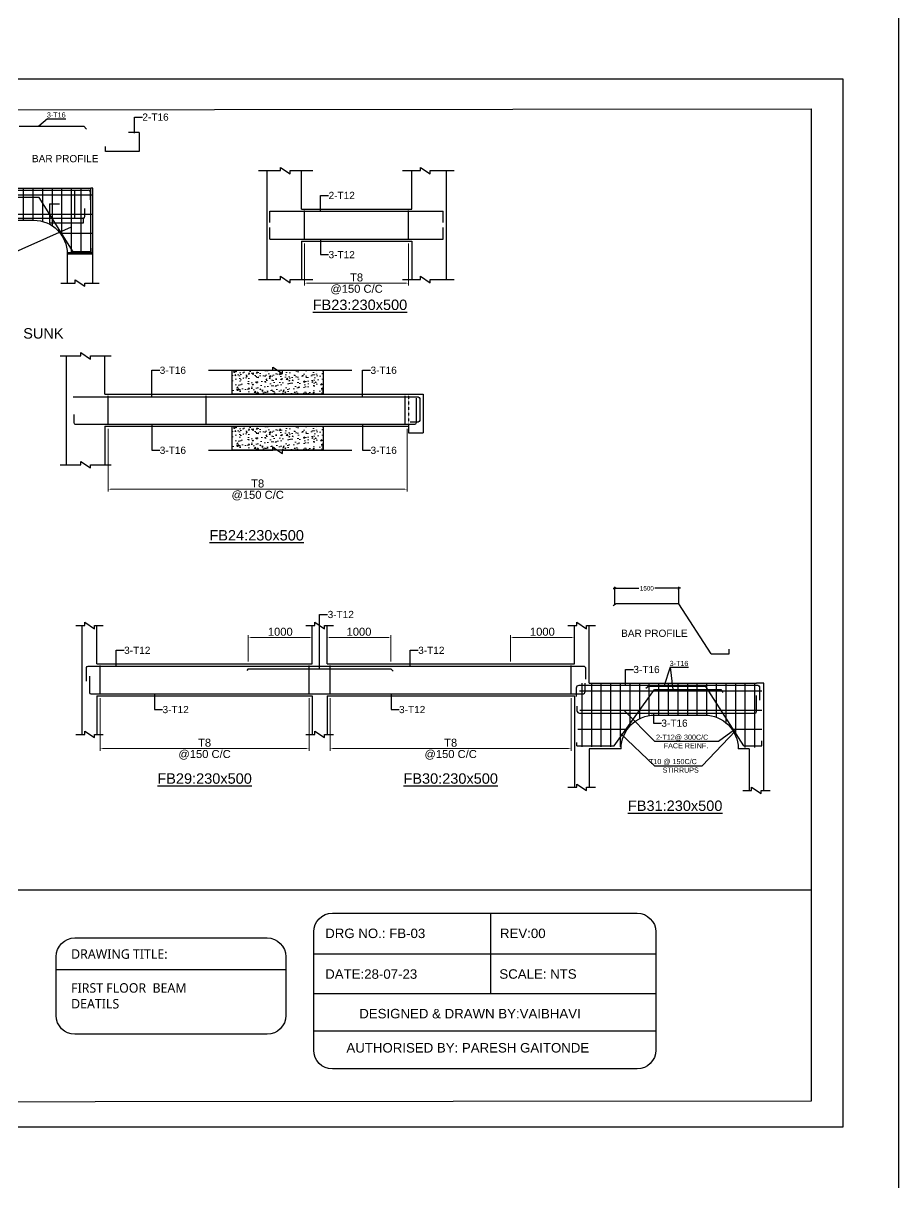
# Model space of a CAD drawing. Header units: millimetres. Extents: x 660818 to 959388, y -495289 to 50450.
# Drawn here: x 842462 to 869825, y -187597 to -151376 of the extents above; entities that cross this region are included whole.
import ezdxf
from ezdxf.enums import TextEntityAlignment as Align

# ---------------------------------------------------------------- set-up
doc = ezdxf.new("R2010")
doc.units = ezdxf.units.MM
doc.header["$LTSCALE"] = 0.01
doc.header["$MEASUREMENT"] = 0
doc.header["$PDMODE"] = 35
doc.linetypes.add('SCHidden', pattern=[0.375, 0.25, -0.125])
for name, color, linetype in [('Concrete Line', 2, 'Continuous'), ('Cut Line', 31, 'Continuous'), ('Dimension', 31, 'Continuous'), ('Labels', 4, 'Continuous'), ('Link', 225, 'Continuous'), ('Reinforcement', 130, 'Continuous'), ('Text', 7, 'Continuous')]:
    doc.layers.add(name, color=color, linetype=linetype)
for name, color, linetype, lineweight in [('E-Switch board', 71, 'Continuous', 20), ('Ele01', 7, 'Continuous', 20), ('elevation', 123, 'Continuous', 15), ('OPEN TERRACE', 5, 'Continuous', 30)]:
    doc.layers.add(name, color=color, linetype=linetype, lineweight=lineweight)
doc.styles.add('SC-SansSerif', font='SansSerif')
doc.styles.get("Standard").update_dxf_attribs({"font": 'arial.ttf'})
doc.dimstyles.new('masonry dim', dxfattribs={"dimtxt": 140, "dimasz": 80, "dimexe": 50, "dimexo": 0, "dimgap": 50, "dimtad": 0, "dimdec": 0, "dimrnd": 5, "dimzin": 0, "dimdsep": 46, "dimtxsty": 'Standard', "dimblk": 'ARCHTICK', "dimcen": 0.09, "dimdle": 50, "dimadec": 0, "dimazin": 0, "dimtfac": 1, "dimtdec": 0, "dimtmove": 0, "dimatfit": 3, "dimfxl": 1, "dimtolj": 1, "dimtzin": 0, "dimarcsym": 0})
doc.dimstyles.new('SCBBSDimStyl', dxfattribs={"dimtxt": 250, "dimasz": 100, "dimexe": 75, "dimexo": 75, "dimgap": 50, "dimtad": 1, "dimtoh": 1, "dimdec": 0, "dimzin": 0, "dimdsep": 46, "dimtxsty": 'SC-SansSerif', "dimcen": 0.045, "dimclrd": 8, "dimclre": 8, "dimclrt": 31, "dimadec": 0, "dimazin": 0, "dimtfac": 1, "dimtdec": 0, "dimtix": 1, "dimtofl": 0, "dimtmove": 0, "dimatfit": 3, "dimfxl": 1, "dimtolj": 1, "dimtzin": 0, "dimlwd": 0, "dimlwe": 0, "dimarcsym": 0})
doc.dimstyles.get("Standard").update_dxf_attribs({"dimtxt": 200, "dimasz": 0.18, "dimexe": 0.18, "dimexo": 0.0625, "dimgap": 0.09, "dimtad": 0, "dimtih": 1, "dimtoh": 1, "dimdec": 1, "dimzin": 0, "dimdsep": 46, "dimtxsty": 'Standard', "dimcen": 0.09, "dimadec": 0, "dimazin": 0, "dimtfac": 1, "dimtdec": 1, "dimtofl": 0, "dimtmove": 0, "dimatfit": 3, "dimfxl": 1, "dimtolj": 1, "dimtzin": 0, "dimarcsym": 0})

# ---------------------------------------------------------------- blocks, each defined once
blk = doc.blocks.new('*D2036')
at = {"layer": 'Defpoints', "color": 0, "transparency": 16777216}
for p in [(845113, -163967), (854466, -163967), (854466, -165932)]:
    blk.add_point(p, dxfattribs=at)
at = {"layer": 'Dimension', "color": 8, "lineweight": 0, "transparency": 16777216}
for p, q in [((845113, -164042), (845113, -166007)), ((854466, -164042), (854466, -166007)), ((845213, -165932), (854366, -165932))]:
    blk.add_line(p, q, dxfattribs=at)
at = {"layer": 'Dimension', "color": 8, "transparency": 16777216}
for points in [[(845213, -165915), (845213, -165948), (845113, -165932)], [(854366, -165915), (854366, -165948), (854466, -165932)]]:
    blk.add_solid(points, dxfattribs=at)
at = {"layer": 'Dimension', "color": 31, "transparency": 16777216, "char_height": 250, "style": 'SC-SansSerif'}
for s, insert, attachment_point in [('\\A1;T8', (849790, -165882), 8), ('\\A1;@150 C/C', (849790, -165982), 2)]:
    blk.add_mtext(s, dxfattribs=dict(at, insert=insert, attachment_point=attachment_point))
blk = doc.blocks.new('*D2043')
at = {"layer": 'Defpoints', "color": 0, "transparency": 16777216}
for p in [(851255, -158181), (854505, -158181), (854505, -159496)]:
    blk.add_point(p, dxfattribs=at)
at = {"layer": 'Dimension', "color": 8, "lineweight": 0, "transparency": 16777216}
for p, q in [((851255, -158256), (851255, -159571)), ((854505, -158256), (854505, -159571)), ((851355, -159496), (854405, -159496))]:
    blk.add_line(p, q, dxfattribs=at)
at = {"layer": 'Dimension', "color": 8, "transparency": 16777216}
for points in [[(851355, -159479), (851355, -159512), (851255, -159496)], [(854405, -159479), (854405, -159512), (854505, -159496)]]:
    blk.add_solid(points, dxfattribs=at)
at = {"layer": 'Dimension', "color": 31, "transparency": 16777216, "char_height": 250, "style": 'SC-SansSerif'}
for s, insert, attachment_point in [('\\A1;T8', (852880, -159446), 8), ('\\A1;@150 C/C', (852880, -159546), 2)]:
    blk.add_mtext(s, dxfattribs=dict(at, insert=insert, attachment_point=attachment_point))
blk = doc.blocks.new('*D2026')
at = {"layer": 'Defpoints', "color": 0, "transparency": 16777216}
for p in [(844866, -172389), (851396, -172389), (851396, -174029)]:
    blk.add_point(p, dxfattribs=at)
at = {"layer": 'Dimension', "color": 8, "lineweight": 0, "transparency": 16777216}
for p, q in [((844866, -172464), (844866, -174104)), ((851396, -172464), (851396, -174104)), ((844966, -174029), (851296, -174029))]:
    blk.add_line(p, q, dxfattribs=at)
at = {"layer": 'Dimension', "color": 8, "transparency": 16777216}
for points in [[(844966, -174013), (844966, -174046), (844866, -174029)], [(851296, -174013), (851296, -174046), (851396, -174029)]]:
    blk.add_solid(points, dxfattribs=at)
at = {"layer": 'Dimension', "color": 31, "transparency": 16777216, "char_height": 250, "style": 'SC-SansSerif'}
for s, insert, attachment_point in [('\\A1;T8', (848131, -173979), 8), ('\\A1;@150 C/C', (848131, -174079), 2)]:
    blk.add_mtext(s, dxfattribs=dict(at, insert=insert, attachment_point=attachment_point))
blk = doc.blocks.new('*D2027')
at = {"layer": 'Defpoints', "color": 0, "transparency": 16777216}
for p in [(852056, -172389), (859586, -172389), (859586, -174029)]:
    blk.add_point(p, dxfattribs=at)
at = {"layer": 'Dimension', "color": 8, "lineweight": 0, "transparency": 16777216}
for p, q in [((852056, -172464), (852056, -174104)), ((859586, -172464), (859586, -174104)), ((852156, -174029), (859486, -174029))]:
    blk.add_line(p, q, dxfattribs=at)
at = {"layer": 'Dimension', "color": 8, "transparency": 16777216}
for points in [[(852156, -174013), (852156, -174046), (852056, -174029)], [(859486, -174013), (859486, -174046), (859586, -174029)]]:
    blk.add_solid(points, dxfattribs=at)
at = {"layer": 'Dimension', "color": 31, "transparency": 16777216, "char_height": 250, "style": 'SC-SansSerif'}
for s, insert, attachment_point in [('\\A1;T8', (855821, -173979), 8), ('\\A1;@150 C/C', (855821, -174079), 2)]:
    blk.add_mtext(s, dxfattribs=dict(at, insert=insert, attachment_point=attachment_point))
blk = doc.blocks.new('*D2028')
at = {"layer": 'Defpoints', "color": 0, "transparency": 16777216}
for p in [(851496, -170564), (849496, -171389), (851496, -171389)]:
    blk.add_point(p, dxfattribs=at)
at = {"layer": 'Dimension', "color": 8, "lineweight": 0, "transparency": 16777216}
for p, q in [((849496, -171314), (849496, -170489)), ((849596, -170564), (851396, -170564)), ((851496, -171314), (851496, -170489))]:
    blk.add_line(p, q, dxfattribs=at)
at = {"layer": 'Dimension', "color": 8, "transparency": 16777216}
for points in [[(849596, -170548), (849596, -170581), (849496, -170564)], [(851396, -170548), (851396, -170581), (851496, -170564)]]:
    blk.add_solid(points, dxfattribs=at)
at = {"layer": 'Dimension', "color": 31, "transparency": 16777216, "insert": (850496, -170386), "char_height": 250, "attachment_point": 5, "style": 'SC-SansSerif'}
blk.add_mtext('\\A1;1000', dxfattribs=at)
blk = doc.blocks.new('*D2029')
at = {"layer": 'Defpoints', "color": 0, "transparency": 16777216}
for p in [(853956, -170564), (851956, -171389), (853956, -171389)]:
    blk.add_point(p, dxfattribs=at)
at = {"layer": 'Dimension', "color": 8, "lineweight": 0, "transparency": 16777216}
for p, q in [((851956, -171314), (851956, -170489)), ((852056, -170564), (853856, -170564)), ((853956, -171314), (853956, -170489))]:
    blk.add_line(p, q, dxfattribs=at)
at = {"layer": 'Dimension', "color": 8, "transparency": 16777216}
for points in [[(852056, -170548), (852056, -170581), (851956, -170564)], [(853856, -170548), (853856, -170581), (853956, -170564)]]:
    blk.add_solid(points, dxfattribs=at)
at = {"layer": 'Dimension', "color": 31, "transparency": 16777216, "insert": (852956, -170386), "char_height": 250, "attachment_point": 5, "style": 'SC-SansSerif'}
blk.add_mtext('\\A1;1000', dxfattribs=at)
blk = doc.blocks.new('*D2030')
at = {"layer": 'Defpoints', "color": 0, "transparency": 16777216}
for p in [(859686, -170564), (857686, -171389), (859686, -171389)]:
    blk.add_point(p, dxfattribs=at)
at = {"layer": 'Dimension', "color": 8, "lineweight": 0, "transparency": 16777216}
for p, q in [((857686, -171314), (857686, -170489)), ((857786, -170564), (859586, -170564)), ((859686, -171314), (859686, -170489))]:
    blk.add_line(p, q, dxfattribs=at)
at = {"layer": 'Dimension', "color": 8, "transparency": 16777216}
for points in [[(857786, -170548), (857786, -170581), (857686, -170564)], [(859586, -170548), (859586, -170581), (859686, -170564)]]:
    blk.add_solid(points, dxfattribs=at)
at = {"layer": 'Dimension', "color": 31, "transparency": 16777216, "insert": (858686, -170386), "char_height": 250, "attachment_point": 5, "style": 'SC-SansSerif'}
blk.add_mtext('\\A1;1000', dxfattribs=at)
blk = doc.blocks.new('_ArchTick')
at = {"color": 0, "linetype": 'ByBlock', "const_width": 0.15}
blk.add_lwpolyline([(-0.5, -0.5), (0.5, 0.5)], dxfattribs=at)
blk = doc.blocks.new('*D2048')
at = {"layer": 'Defpoints', "color": 0, "ltscale": 0.5, "transparency": 16777216}
for p in [(860949, -169028), (862953, -169509), (860949, -169544)]:
    blk.add_point(p, dxfattribs=at)
at = {"layer": 'Reinforcement', "color": 0, "lineweight": -2, "ltscale": 0.5, "transparency": 16777216}
for p, q in [((860899, -169028), (861699, -169028)), ((860949, -169544), (860949, -168978)), ((863003, -169028), (862203, -169028)), ((862953, -169509), (862953, -168978))]:
    blk.add_line(p, q, dxfattribs=at)
at = {"layer": 'Reinforcement', "color": 0, "lineweight": -2, "ltscale": 0.5, "transparency": 16777216, "xscale": 80, "yscale": 80, "zscale": 80, "rotation": 180}
blk.add_blockref('_ArchTick', (860949, -169028), dxfattribs=at)
at = {"layer": 'Reinforcement', "color": 0, "lineweight": -2, "ltscale": 0.5, "transparency": 16777216, "xscale": 80, "yscale": 80, "zscale": 80}
blk.add_blockref('_ArchTick', (862953, -169028), dxfattribs=at)
at = {"layer": 'Reinforcement', "color": 0, "ltscale": 0.5, "transparency": 16777216, "insert": (861951, -169028), "char_height": 140, "attachment_point": 5}
blk.add_mtext('\\A1;1500', dxfattribs=at)

msp = doc.modelspace()

# ---------------------------------------------------------------- hatches: boundary and pattern name
at = {"layer": 'elevation', "ltscale": 0.5}
h = msp.add_hatch(dxfattribs=at)
h.set_pattern_fill('AR-CONC', color=3, scale=50)
h.set_pattern_definition([(50, (-214814.53, 465382.95), (358.63009, -31.37607), [37.5, -412.5]), (355, (-214814.53, 465382.95), (-69.37567, 376.09607), [30, -330]), (100.451444, (-214784.64, 465380.33), (289.25442, 344.72), [31.8701, -350.57106]), (46.1842, (-214814.53, 465482.95), (533.62067, -82.75964), [56.25, -618.75]), (96.635635, (-214770.06, 465476.05), (467.33097, 487.0593), [47.80517, -525.85688]), (351.184164, (-214814.5, 465482.95), (467.33097, 487.0593), [45, -495]), (21, (-214764.53, 465457.95), (298.453526, -201.309445), [37.5, -412.5]), (326, (-214764.53, 465457.95), (121.65767, 362.57502), [30, -330]), (71.451445, (-214739.65, 465441.17), (420.11119, 161.26558), [31.8701, -350.57106]), (37.5, (-214814.53, 465382.95), (6.079928, 166.446927), [0, -326, 0, -335, 0, -331.25]), (7.5, (-214814.53, 465382.95), (131.53477, 197.205856), [0, -191, 0, -318.5, 0, -126.25]), (327.5, (-214926.03, 465382.95), (266.911218, -11.277436), [0, -125, 0, -390, 0, -517.5]), (317.5, (-214976.03, 465382.95), (291.593085, 50.05249), [0, -162.5, 0, -259, 0, -367.5])])
h.paths.add_polyline_path([(848996.247, -162217.631), (848996.247, -162966.608), (851836.732, -162966.608), (851836.732, -162217.631)])
h = msp.add_hatch(dxfattribs=at)
h.set_pattern_fill('AR-CONC', color=3, scale=50)
h.set_pattern_definition([(50, (-214814.53, 463633.97), (358.63009, -31.37607), [37.5, -412.5]), (355, (-214814.53, 463633.97), (-69.37567, 376.09607), [30, -330]), (100.451444, (-214784.64, 463631.36), (289.25442, 344.72), [31.8701, -350.57106]), (46.1842, (-214814.53, 463733.97), (533.62067, -82.75964), [56.25, -618.75]), (96.635635, (-214770.06, 463727.07), (467.33097, 487.0593), [47.80517, -525.85688]), (351.184164, (-214814.5, 463733.97), (467.33097, 487.0593), [45, -495]), (21, (-214764.53, 463708.97), (298.453526, -201.309445), [37.5, -412.5]), (326, (-214764.53, 463708.97), (121.65767, 362.57502), [30, -330]), (71.451445, (-214739.65, 463692.2), (420.11119, 161.26558), [31.8701, -350.57106]), (37.5, (-214814.53, 463633.97), (6.079928, 166.446927), [0, -326, 0, -335, 0, -331.25]), (7.5, (-214814.53, 463633.97), (131.53477, 197.205856), [0, -191, 0, -318.5, 0, -126.25]), (327.5, (-214926.03, 463633.97), (266.911218, -11.277436), [0, -125, 0, -390, 0, -517.5]), (317.5, (-214976.03, 463633.97), (291.593085, 50.05249), [0, -162.5, 0, -259, 0, -367.5])])
h.paths.add_polyline_path([(848996.247, -163966.608), (848996.247, -164715.585), (851836.732, -164715.585), (851836.732, -163966.608)])

# ---------------------------------------------------------------- linework, layer by layer
at = {"color": 151}
for p, q in [((857065.108, -179175.486), (857065.108, -181682.721)), ((851539.822, -180444.416), (862231.389, -180444.416)), ((843492.853, -180929.724), (850669.529, -180929.724)), ((851539.822, -181682.721), (862231.389, -181682.721)), ((851539.822, -182846.181), (862231.389, -182846.181))]:
    msp.add_line(p, q, dxfattribs=at)
for points in [[(852126.292, -179175.486), (861644.919, -179175.486, -0.414213562), (862231.389, -179761.956), (862231.389, -183452.094, -0.414213562), (861644.919, -184038.564), (852126.292, -184038.564, -0.414213562), (851539.822, -183452.094), (851539.822, -179761.956, -0.414213562)], [(844079.323, -179947.623), (850083.058, -179947.623, -0.414213562), (850669.529, -180534.093), (850669.529, -182370.189, -0.414213562), (850083.058, -182956.66), (844079.323, -182956.66, -0.414213562), (843492.853, -182370.189), (843492.853, -180534.093, -0.414213562)]]:
    msp.add_lwpolyline(points, format="xyb", close=True, dxfattribs=at)
at = {"layer": 'Concrete Line'}
for p, q in [((850091.205, -159380.779), (850091.205, -155980.779)), ((851155.276, -157180.779), (851155.276, -155980.779)), ((854604.876, -157180.779), (854604.876, -155980.779)), ((855695.022, -159380.779), (855695.022, -155980.779)), ((844639.404, -156529.148), (844579.404, -156529.148)), ((844639.404, -159494.148), (844639.404, -156529.148)), ((851155.276, -158180.779), (851155.276, -159380.779)), ((854604.876, -158180.779), (854604.876, -159380.779)), ((843812.912, -165166.608), (843812.912, -161766.608)), ((845012.912, -162966.608), (845012.912, -161766.608)), ((845012.912, -163966.608), (845012.912, -165166.608)), ((844306.444, -173589.497), (844306.444, -170189.497)), ((844766.444, -171389.497), (844766.444, -170189.497)), ((851496.444, -171389.497), (851496.444, -170189.497)), ((851956.444, -171389.497), (851956.444, -170189.497)), ((859686.444, -171389.497), (859686.444, -170189.497)), ((860146.444, -171989.497), (860146.444, -170189.497)), ((865606.444, -171989.497), (865376.444, -171989.497)), ((865606.444, -175341.778), (865606.444, -171989.497)), ((844766.444, -172389.497), (844766.444, -173589.497)), ((851496.444, -172389.497), (851496.444, -173589.497)), ((851956.444, -172389.497), (851956.444, -173589.497)), ((859686.444, -172389.497), (859686.444, -175241.952)), ((860146.444, -174039.497), (860146.444, -175241.952)), ((865146.444, -174039.497), (865146.444, -175341.778))]:
    msp.add_line(p, q, dxfattribs=at)
for points in [[(835439.404, -156529.148), (844579.404, -156529.148)], [(851155.276, -157180.779), (854604.876, -157180.779)], [(836489.404, -157529.148), (842789.404, -157529.148)], [(851155.276, -158180.779), (854604.876, -158180.779)], [(845012.912, -162966.608), (854502.912, -162966.608)], [(854502.912, -162966.608), (854962.912, -162966.608)], [(854962.912, -162966.608), (854962.912, -163966.608)], [(845012.912, -163966.608), (854502.912, -163966.608)], [(854502.912, -163966.608), (854502.912, -164166.608)], [(854962.912, -163966.608), (854962.912, -164166.608)], [(854502.912, -164166.608), (854962.912, -164166.608)], [(844766.444, -171389.497), (851496.444, -171389.497)], [(851956.444, -171389.497), (859686.444, -171389.497)], [(860146.444, -171989.497), (865376.444, -171989.497)], [(844766.444, -172389.497), (851496.444, -172389.497)], [(851956.444, -172389.497), (859686.444, -172389.497)]]:
    msp.add_lwpolyline(points, dxfattribs=at)
at = {"layer": 'Concrete Line', "color": 8, "linetype": 'SCHidden'}
msp.add_lwpolyline([(854502.912, -162966.608), (854502.912, -163966.608)], dxfattribs=at)
at = {"layer": 'Cut Line'}
for points in [[(849815.196, -155980.779), (850503.436, -155980.779), (850503.436, -155880.779), (850803.436, -156080.779), (850803.436, -155980.779), (851512.332, -155980.779)], [(854316.472, -155980.779), (854877.227, -155980.779), (854877.227, -155880.779), (855177.227, -156080.779), (855177.227, -155980.779), (855930.61, -155980.779)], [(849815.196, -159380.779), (850503.436, -159380.779), (850503.436, -159280.779), (850803.436, -159480.779), (850803.436, -159380.779), (851512.332, -159380.779)], [(854316.472, -159380.779), (854877.227, -159380.779), (854877.227, -159280.779), (855177.227, -159480.779), (855177.227, -159380.779), (855930.61, -159380.779)], [(843639.404, -159494.148), (844089.404, -159494.148), (844089.404, -159394.148), (844389.404, -159594.148), (844389.404, -159494.148), (844839.404, -159494.148)], [(843612.912, -161766.608), (844262.912, -161766.608), (844262.912, -161666.608), (844562.912, -161866.608), (844562.912, -161766.608), (845212.912, -161766.608)], [(848257.269, -162217.631), (850266.489, -162217.631), (850266.489, -162117.631), (850566.489, -162317.631), (850566.489, -162217.631), (852731.712, -162217.631)], [(848257.269, -164715.585), (850266.489, -164715.585), (850266.489, -164615.585), (850566.489, -164815.585), (850566.489, -164715.585), (852731.712, -164715.585)], [(843612.912, -165166.608), (844262.912, -165166.608), (844262.912, -165066.608), (844562.912, -165266.608), (844562.912, -165166.608), (845212.912, -165166.608)], [(844106.444, -170189.497), (844386.444, -170189.497), (844386.444, -170089.497), (844686.444, -170289.497), (844686.444, -170189.497), (844966.444, -170189.497)], [(851296.444, -170189.497), (851576.444, -170189.497), (851576.444, -170089.497), (851876.444, -170289.497), (851876.444, -170189.497), (852156.444, -170189.497)], [(859486.444, -170189.497), (859766.444, -170189.497), (859766.444, -170089.497), (860066.444, -170289.497), (860066.444, -170189.497), (860346.444, -170189.497)], [(844106.444, -173589.497), (844386.444, -173589.497), (844386.444, -173489.497), (844686.444, -173689.497), (844686.444, -173589.497), (844966.444, -173589.497)], [(851296.444, -173589.497), (851576.444, -173589.497), (851576.444, -173489.497), (851876.444, -173689.497), (851876.444, -173589.497), (852156.444, -173589.497)], [(859486.444, -175241.952), (859766.444, -175241.952), (859766.444, -175141.952), (860066.444, -175341.952), (860066.444, -175241.952), (860346.444, -175241.952)], [(864946.444, -175341.778), (865226.444, -175341.778), (865226.444, -175241.778), (865526.444, -175441.778), (865526.444, -175341.778), (865806.444, -175341.778)]]:
    msp.add_lwpolyline(points, dxfattribs=at)
at = {"layer": 'Dimension', "color": 8}
for q in [(862481.228, -172098.286), (862759.437, -172186.986), (863253.135, -171494.196)]:
    msp.add_line((862678.252, -171494.196), q, dxfattribs=at)
at = {"layer": 'E-Switch board', "ltscale": 0.1}
msp.add_line((869824.835, -74056.974), (869824.835, -223818.83), dxfattribs=at)
at = {"layer": 'Ele01', "lineweight": 25}
for p, q in [((844639.404, -159494.148), (844639.404, -157216.028)), ((843839.404, -158579.147), (843839.404, -159494.148)), ((861146.444, -174039.497), (860146.444, -174039.497)), ((861146.444, -174039.497), (860146.444, -174039.497)), ((865146.444, -174039.497), (864806.444, -174039.497))]:
    msp.add_line(p, q, dxfattribs=at)
msp.add_lwpolyline([(844639.404, -159494.148), (844639.404, -156729.148)], dxfattribs=at)
for points in [[(835439.404, -158579.148, -0.414213562), (836489.404, -157529.148), (842789.404, -157529.148, -0.414213562), (843839.404, -158579.148)], [(861146.444, -174039.497, -0.414213562), (862196.444, -172989.497), (863756.444, -172989.497, -0.414213562), (864806.444, -174039.497)]]:
    msp.add_lwpolyline(points, format="xyb", dxfattribs=at)
at = {"layer": 'Link'}
for p, q in [((844079.404, -157479.148), (844079.404, -156579.148)), ((851255.276, -158130.779), (851255.276, -157230.779)), ((854504.876, -158130.779), (854504.876, -157230.779)), ((845112.912, -163916.608), (845112.912, -163016.608)), ((848176.245, -163916.608), (848176.245, -163016.608)), ((854402.912, -163916.608), (854402.912, -163016.608)), ((844866.444, -172339.497), (844866.444, -171439.497)), ((851396.444, -172339.497), (851396.444, -171439.497)), ((852056.444, -172339.497), (852056.444, -171439.497)), ((859586.444, -172339.497), (859586.444, -171439.497))]:
    msp.add_line(p, q, dxfattribs=at)
at = {"layer": 'OPEN TERRACE', "ltscale": 0.5}
msp.add_lwpolyline([(869824.835, -74056.974), (704586.555, -74056.974), (704586.555, -223818.83), (869824.835, -223818.83)], close=True, dxfattribs=at)
at = {"layer": 'Reinforcement', "color": 1, "ltscale": 0.5}
for p, q in [((842335.806, -154592.383), (844352.757, -154592.383)), ((844352.757, -154592.383), (844441.739, -154685.539)), ((842963.04, -156824.126), (838100.665, -156824.126)), ((844028.73, -158522.022), (842963.04, -156824.126)), ((844580.154, -158522.022), (844028.73, -158522.022)), ((844580.154, -158399.368), (844580.154, -158522.022))]:
    msp.add_line(p, q, dxfattribs=at)
at = {"layer": 'Reinforcement', "color": 6, "ltscale": 0.5}
for p, q in [((843217.751, -154361.463), (842948.093, -154592.383)), ((843217.751, -154361.463), (843792.634, -154361.463)), ((834653.948, -156737.635), (844639.404, -156737.635)), ((834557.544, -157337.635), (844639.404, -157337.635)), ((843620.645, -157937.635), (844639.404, -157937.635)), ((843838.583, -158537.635), (844639.404, -158537.635)), ((860996.373, -169508.518), (860902.31, -169579.012)), ((862952.883, -169508.518), (860996.373, -169508.518)), ((863964.31, -171075.424), (862952.883, -169508.518)), ((864521.191, -171075.424), (864521.191, -170924.885)), ((863964.31, -171075.424), (864521.191, -171075.424)), ((860925.504, -173945.749), (862194.483, -172186.986)), ((862015.052, -172089.563), (861920.989, -172160.057)), ((863792.053, -172098.286), (862010.02, -172098.286)), ((862194.483, -172186.986), (864261.385, -172186.986)), ((864984.577, -173945.749), (863792.053, -172098.286)), ((864261.385, -172186.986), (864327.805, -172286.193)), ((862193.461, -173805.401), (861243.727, -172839.497)), ((863677.741, -174571.677), (864716.64, -173479.515)), ((864186.88, -173805.401), (864693.8, -173439.497)), ((859766.318, -173945.749), (859766.318, -173844.492)), ((862193.461, -174571.677), (861116.64, -173549.015)), ((862193.461, -173805.401), (863677.741, -173805.401)), ((863677.741, -173805.401), (864186.88, -173805.401)), ((865541.458, -173945.749), (865541.458, -173795.21)), ((859766.318, -173945.749), (860925.504, -173945.749)), ((864984.577, -173945.749), (865541.458, -173945.749)), ((862193.461, -174571.677), (863677.741, -174571.677))]:
    msp.add_line(p, q, dxfattribs=at)
at = {"layer": 'Reinforcement', "color": 2, "ltscale": 0.5}
for p, q in [((846087.444, -154794.03), (845756.967, -154794.03)), ((846087.444, -154794.03), (846087.444, -155388.808)), ((845031.044, -155388.808), (845031.044, -155231.152)), ((846087.444, -155388.808), (845031.044, -155388.808)), ((843288.877, -157013.174), (843288.877, -157607.952)), ((843288.877, -157013.174), (843596.654, -157013.174)), ((844345.277, -157607.952), (844345.277, -157450.295)), ((843288.877, -157607.952), (844345.277, -157607.952)), ((843839.404, -158579.148), (844639.404, -158579.148))]:
    msp.add_line(p, q, dxfattribs=at)
at = {"layer": 'Reinforcement'}
for p, q in [((834461.092, -156591.148), (844508.169, -156591.148)), ((844558.169, -156641.148), (844558.169, -156891.148)), ((844393.038, -157417.148), (844393.038, -157167.148)), ((834913.404, -157467.148), (844343.038, -157467.148))]:
    msp.add_line(p, q, dxfattribs=at)
at = {"layer": 'Reinforcement', "color": 3, "ltscale": 0.5}
for p, q in [((842473.695, -157529.148), (842473.695, -156551.822)), ((842773.695, -157529.148), (842773.695, -156551.822)), ((843073.695, -157568.366), (843073.695, -156551.822)), ((843373.695, -157706.735), (843373.695, -156551.822)), ((843673.695, -158012.994), (843673.695, -156551.822)), ((843973.695, -158566.205), (843973.695, -156551.822)), ((844273.695, -158566.205), (844273.695, -156551.822)), ((844573.695, -158566.205), (844573.695, -156551.822)), ((865542.267, -172239.497), (859844.821, -172239.497)), ((865542.267, -172839.497), (859860.047, -172839.497)), ((861334.76, -173439.497), (859790.122, -173439.497)), ((865542.267, -173439.497), (864618.128, -173439.497))]:
    msp.add_line(p, q, dxfattribs=at)
at = {"layer": 'Reinforcement', "ltscale": 0.5}
for p, q in [((850171.276, -157599.852), (850171.276, -157242.779)), ((855588.876, -157599.852), (855588.876, -157242.779)), ((850171.276, -158118.779), (850171.276, -157761.706)), ((855588.876, -158118.779), (855588.876, -157761.706)), ((849496.679, -171546.996), (849449.701, -171593.625)), ((859916.64, -171989.497), (859916.64, -173982.218)), ((860216.64, -171989.497), (860216.64, -173982.218)), ((860516.64, -171989.497), (860516.64, -173982.218)), ((860816.64, -171989.497), (860816.64, -173982.218)), ((861116.64, -171989.497), (861116.64, -173982.218)), ((861416.64, -171989.497), (861416.64, -173336.357)), ((861716.64, -171989.497), (861716.64, -173105.533)), ((862016.64, -171989.497), (862016.64, -173005.007)), ((862316.64, -171989.497), (862316.64, -172989.497)), ((862616.64, -171989.497), (862616.64, -172989.497)), ((862916.64, -171989.497), (862916.64, -172989.497)), ((863216.64, -171989.497), (863216.64, -172989.497)), ((863516.64, -171989.497), (863516.64, -172989.497)), ((863816.64, -171989.497), (863816.64, -172991.224)), ((864116.64, -171989.497), (864116.64, -173053.212)), ((864416.64, -171989.497), (864416.64, -173223.016)), ((864716.64, -171989.497), (864716.64, -173614.616)), ((865016.64, -171989.497), (865016.64, -173995.452)), ((865316.64, -171989.497), (865316.64, -173998.776)), ((867089.479, -178456.787), (811138.999, -178456.787))]:
    msp.add_line(p, q, dxfattribs=at)
at = {"layer": 'Reinforcement', "color": 8, "ltscale": 0.5}
msp.add_line((840219.411, -159400.732), (843973.695, -157733.143), dxfattribs=at)
at = {"layer": 'Reinforcement', "ltscale": 0.5}
for points in [[(810357.018, -153112.126), (868070.641, -153112.126), (868070.641, -185854.748), (810357.018, -185854.748)], [(811138.999, -154109.546), (867089.479, -154052.302), (867089.479, -185045.538), (811138.999, -185102.782)], [(848996.247, -162217.631), (851836.732, -162217.631), (851836.732, -162966.608), (848996.247, -162966.608)], [(848996.247, -163966.608), (851836.732, -163966.608), (851836.732, -164715.585), (848996.247, -164715.585)]]:
    msp.add_lwpolyline(points, close=True, dxfattribs=at)
at = {"layer": 'Reinforcement'}
for points in [[(850171.276, -157242.779), (855588.876, -157242.779)], [(850171.276, -158118.779), (855588.876, -158118.779)], [(844028.912, -163048.608), (847028.912, -163048.608)], [(847028.912, -163048.608), (852486.412, -163048.608)], [(849496.679, -171546.996), (853955.944, -171546.996), (854026.655, -171617.707)], [(849503.944, -171455.497), (859956.881, -171455.497)], [(849695.944, -171455.497), (853955.944, -171455.497)]]:
    msp.add_lwpolyline(points, dxfattribs=at)
for points in [[(844040.912, -163600.608), (844040.912, -163850.608, 0.414213562), (844090.912, -163900.608), (854700.412, -163900.608, 0.414213562), (854750.412, -163850.608), (854750.412, -163092.608)], [(852486.412, -163048.608), (854805.412, -163048.608, -0.414213562), (854855.412, -163098.608), (854855.412, -163786.608, -0.414213562), (854805.412, -163836.608), (854555.412, -163836.608)], [(844442.444, -171923.497), (844442.444, -171505.497, -0.414213562), (844492.444, -171455.497), (849503.944, -171455.497)], [(857685.444, -171455.497), (859956.881, -171455.497, -0.414213562), (860036.881, -171535.497), (860036.881, -171862.402)], [(844530.444, -171771.497), (844530.444, -172277.497, 0.414213562), (844580.444, -172327.497), (859943.323, -172327.497, 0.414213562), (860023.323, -172247.497), (860023.323, -171989.858)], [(859752.773, -172403.959), (859752.773, -172135.497, -0.414213562), (859832.773, -172055.497), (865419.444, -172055.497, -0.414213562), (865469.444, -172105.497), (865469.444, -172523.497)], [(859766.727, -172711.329), (859766.727, -172847.497, 0.414213562), (859846.727, -172927.497), (865332.444, -172927.497, 0.414213562), (865382.444, -172877.497), (865382.444, -172371.497)]]:
    msp.add_lwpolyline(points, format="xyb", dxfattribs=at)
for centre, start, end in [((844508.169, -156641.148), 0, 90), ((844343.038, -157417.148), 270, 0)]:
    msp.add_arc(centre, 50, start, end, dxfattribs=at)

# ---------------------------------------------------------------- texts
at = {"color": 151, "attachment_point": 1}
for s, insert, char_height, width in [('DRG NO.: FB-03', (851900.404, -179657.08), 296.21844, 3714.39952), ('REV:00', (857361.818, -179657.08), 296.2184, 3714.39952), ('DATE:28-07-23', (851900.404, -180928.481), 296.21844, 3714.39952), ('SCALE: NTS', (857342.256, -180926.789), 296.2184, 3714.39952), ('DESIGNED & DRAWN BY:VAIBHAVI', (852964.65, -182164.948), 296.21844, 8957.0871), ('AUTHORISED BY: PARESH GAITONDE', (852563.273, -183232.155), 296.21844, 8957.0871)]:
    msp.add_mtext(s, dxfattribs=dict(at, insert=insert, char_height=char_height, width=width))
for s, width, heights, insert, char_height in [('{\\fLucida Calligraphy|b0|i0|c0|p66;DRAWING TITLE:}', 5437.35105, [-296.218], (843961.189, -180302.902), 296.21844), ('{\\fLucida Calligraphy|b0|i0|c0|p66;\\H0.9x;\\C40;FIRST FLOOR  BEAM DEATILS}', 4591.02795, [-800.887], (843961.189, -181362.192), 329.1316)]:
    msp.add_mtext_dynamic_manual_height_columns(s, width=width, gutter_width=12.5, heights=heights, dxfattribs=dict(at, insert=insert, char_height=char_height))
at = {"layer": 'Labels', "style": 'SC-SansSerif'}
for s, p in [('%%UFB23:230x500', (852986.445, -160432.194)), ('%%UFB24:230x500', (849757.912, -167631.608)), ('%%UFB29:230x500', (848131.444, -175229.497)), ('%%UFB30:230x500', (855821.444, -175229.497)), ('%%UFB31:230x500', (862835.707, -176079.166))]:
    msp.add_text(s, height=325, dxfattribs=at).set_placement(p, align=Align.BOTTOM_CENTER)
at = {"layer": 'Labels', "color": 1, "style": 'SC-SansSerif'}
msp.add_text('T.O.B 150MM SUNK', height=325, dxfattribs=at).set_placement((839511.662, -161227.226))
at = {"layer": 'Text', "style": 'SC-SansSerif'}
for s, p in [('2-T16', (846187.68, -154308.677)), ('BAR PROFILE', (842736.054, -155606.609)), ('2-T12', (852005.276, -156755.779)), ('3-T12', (852005.276, -158605.779)), ('3-T16', (846727.984, -162216.608)), ('3-T16', (853316.429, -162216.608)), ('3-T16', (846729.522, -164716.608)), ('3-T16', (853317.967, -164716.608)), ('3-T12', (851976.312, -169844.923)), ('BAR PROFILE', (861146.275, -170432.992)), ('3-T12', (845616.444, -170964.497)), ('3-T12', (854805.944, -170964.497)), ('3-T16', (861529.649, -171563.583)), ('3-T12', (846816.444, -172814.497)), ('3-T12', (854206.784, -172814.497)), ('3-T16', (862404.24, -173239.785))]:
    msp.add_text(s, height=225, dxfattribs=at).set_placement(p, align=Align.MIDDLE_LEFT)
at = {"layer": 'Text', "char_height": 160, "attachment_point": 3}
for s, insert, width in [('3-T16', (843788.021, -154161.356), 5633.3324), ('3-T16', (863248.523, -171294.089), 5633.3324), ('2-T12@ 300C/C FACE REINF.', (863870.139, -173598.244), 1819.9779), ('T10 @ 150C/C  STIRRUPS', (863574.071, -174359.419), 1739.83347)]:
    msp.add_mtext(s, dxfattribs=dict(at, insert=insert, width=width))

# ---------------------------------------------------------------- dimensions: what is measured, and where the dimension line sits
at = {"layer": 'Dimension'}
for base, p1, p2, text, picture, middle in [((854504.876, -159495.779), (851255.276, -158180.779), (854504.876, -158180.779), 'T8\\X@150 C/C', '*D2043', (852880.076, -159495.779)), ((854466.4, -165931.608), (845112.912, -163966.608), (854466.4, -163966.608), 'T8\\X@150 C/C', '*D2036', (849789.656, -165931.608)), ((851495.944, -170564.497), (849495.944, -171389.497), (851495.944, -171389.497), '1000', '*D2028', (850495.944, -170385.725)), ((853956.444, -170564.497), (851956.444, -171389.497), (853956.444, -171389.497), '1000', '*D2029', (852956.444, -170385.725)), ((859685.944, -170564.497), (857685.944, -171389.497), (859685.944, -171389.497), '1000', '*D2030', (858685.944, -170385.725)), ((851396.444, -174029.497), (844866.444, -172389.497), (851396.444, -172389.497), 'T8\\X@150 C/C', '*D2026', (848131.444, -174029.497)), ((859586.444, -174029.497), (852056.444, -172389.497), (859586.444, -172389.497), 'T8\\X@150 C/C', '*D2027', (855821.444, -174029.497))]:
    dim = msp.add_linear_dim(base=base, p1=p1, p2=p2, text=text, dimstyle='SCBBSDimStyl', dxfattribs=at)
    dim.commit()
    dim.dimension.update_dxf_attribs({"geometry": picture, "text_midpoint": middle})
at = {"layer": 'Reinforcement', "color": 2, "ltscale": 0.5}
dim = msp.add_linear_dim(base=(860949.342, -169028.242), p1=(862952.883, -169508.518), p2=(860949.342, -169543.765), text='1500', dimstyle='masonry dim', dxfattribs=at)
dim.commit()
dim.dimension.update_dxf_attribs({"geometry": '*D2048', "text_midpoint": (861951.112, -169028.242)})

# ---------------------------------------------------------------- leaders
at = {"layer": 'Dimension', "color": 8}
for points in [[(845937.68, -154808.677), (845937.68, -154308.677), (846187.68, -154308.677)], [(851755.276, -157242.779), (851755.276, -156755.779), (852005.276, -156755.779)], [(851755.276, -158118.779), (851755.276, -158605.779), (852005.276, -158605.779)], [(846477.984, -163048.608), (846477.984, -162216.608), (846727.984, -162216.608)], [(853066.429, -163048.608), (853066.429, -162216.608), (853316.429, -162216.608)], [(846479.522, -163900.608), (846479.522, -164716.608), (846729.522, -164716.608)], [(853067.967, -163900.608), (853067.967, -164716.608), (853317.967, -164716.608)], [(851726.312, -171546.996), (851726.312, -169844.012), (851976.312, -169844.012)], [(845366.444, -171455.497), (845366.444, -170964.497), (845616.444, -170964.497)], [(854555.944, -171455.497), (854555.944, -170964.497), (854805.944, -170964.497)], [(861279.649, -172054.583), (861279.649, -171563.583), (861529.649, -171563.583)], [(846566.444, -172327.497), (846566.444, -172814.497), (846816.444, -172814.497)], [(853956.784, -172327.497), (853956.784, -172814.497), (854206.784, -172814.497)], [(862154.24, -172927.497), (862154.24, -173239.785), (862404.24, -173239.785)]]:
    msp.add_leader(points, dimstyle='Standard', dxfattribs=at)

doc.saveas('drawing.dxf')
